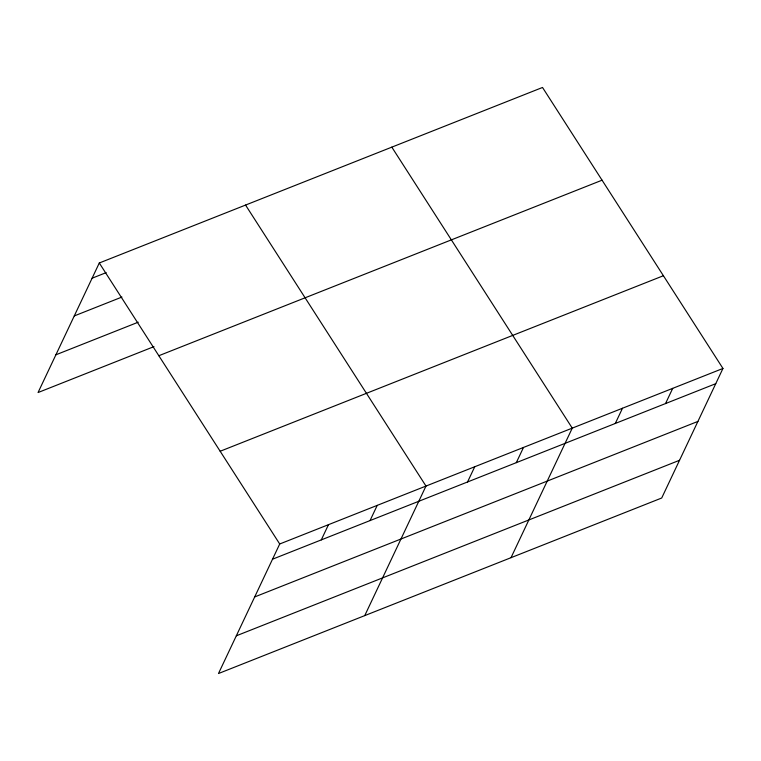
<?xml version="1.0" encoding="UTF-8"?>
<svg xmlns="http://www.w3.org/2000/svg" width="761" height="761" viewBox="0 0 761 761"><rect width="100%" height="100%" fill="white"/><g stroke="black" fill="none" stroke-linecap="round" stroke-linejoin="round"><path stroke-width="1.14" d="M722.95 368.457L279.715 543.991L218.483 673.533L661.709 498.008L722.95 368.457L542.517 87.467L99.291 262.992L38.05 392.543L153.979 346.626M321.275 539.901L328.476 524.681M370.036 520.591L377.228 505.371M364.747 615.611L425.989 486.06L245.556 205.07M467.549 481.97L474.74 466.759M516.3 462.669L523.492 447.449M511.012 557.689L572.253 428.139L391.82 147.139M615.288 423.468L622.488 408.248M665.523 403.577L672.714 388.357M92.091 278.212L106.179 272.628M74.255 315.939L121.931 297.056M55.886 354.807L138.226 322.198M158.83 355.72L602.065 180.195M220.176 451.254L663.411 275.729M272.524 559.202L715.759 383.677M254.688 596.938L697.923 421.413M236.319 635.806L679.544 460.281M99.291 262.992L279.715 543.991"/></g></svg>
